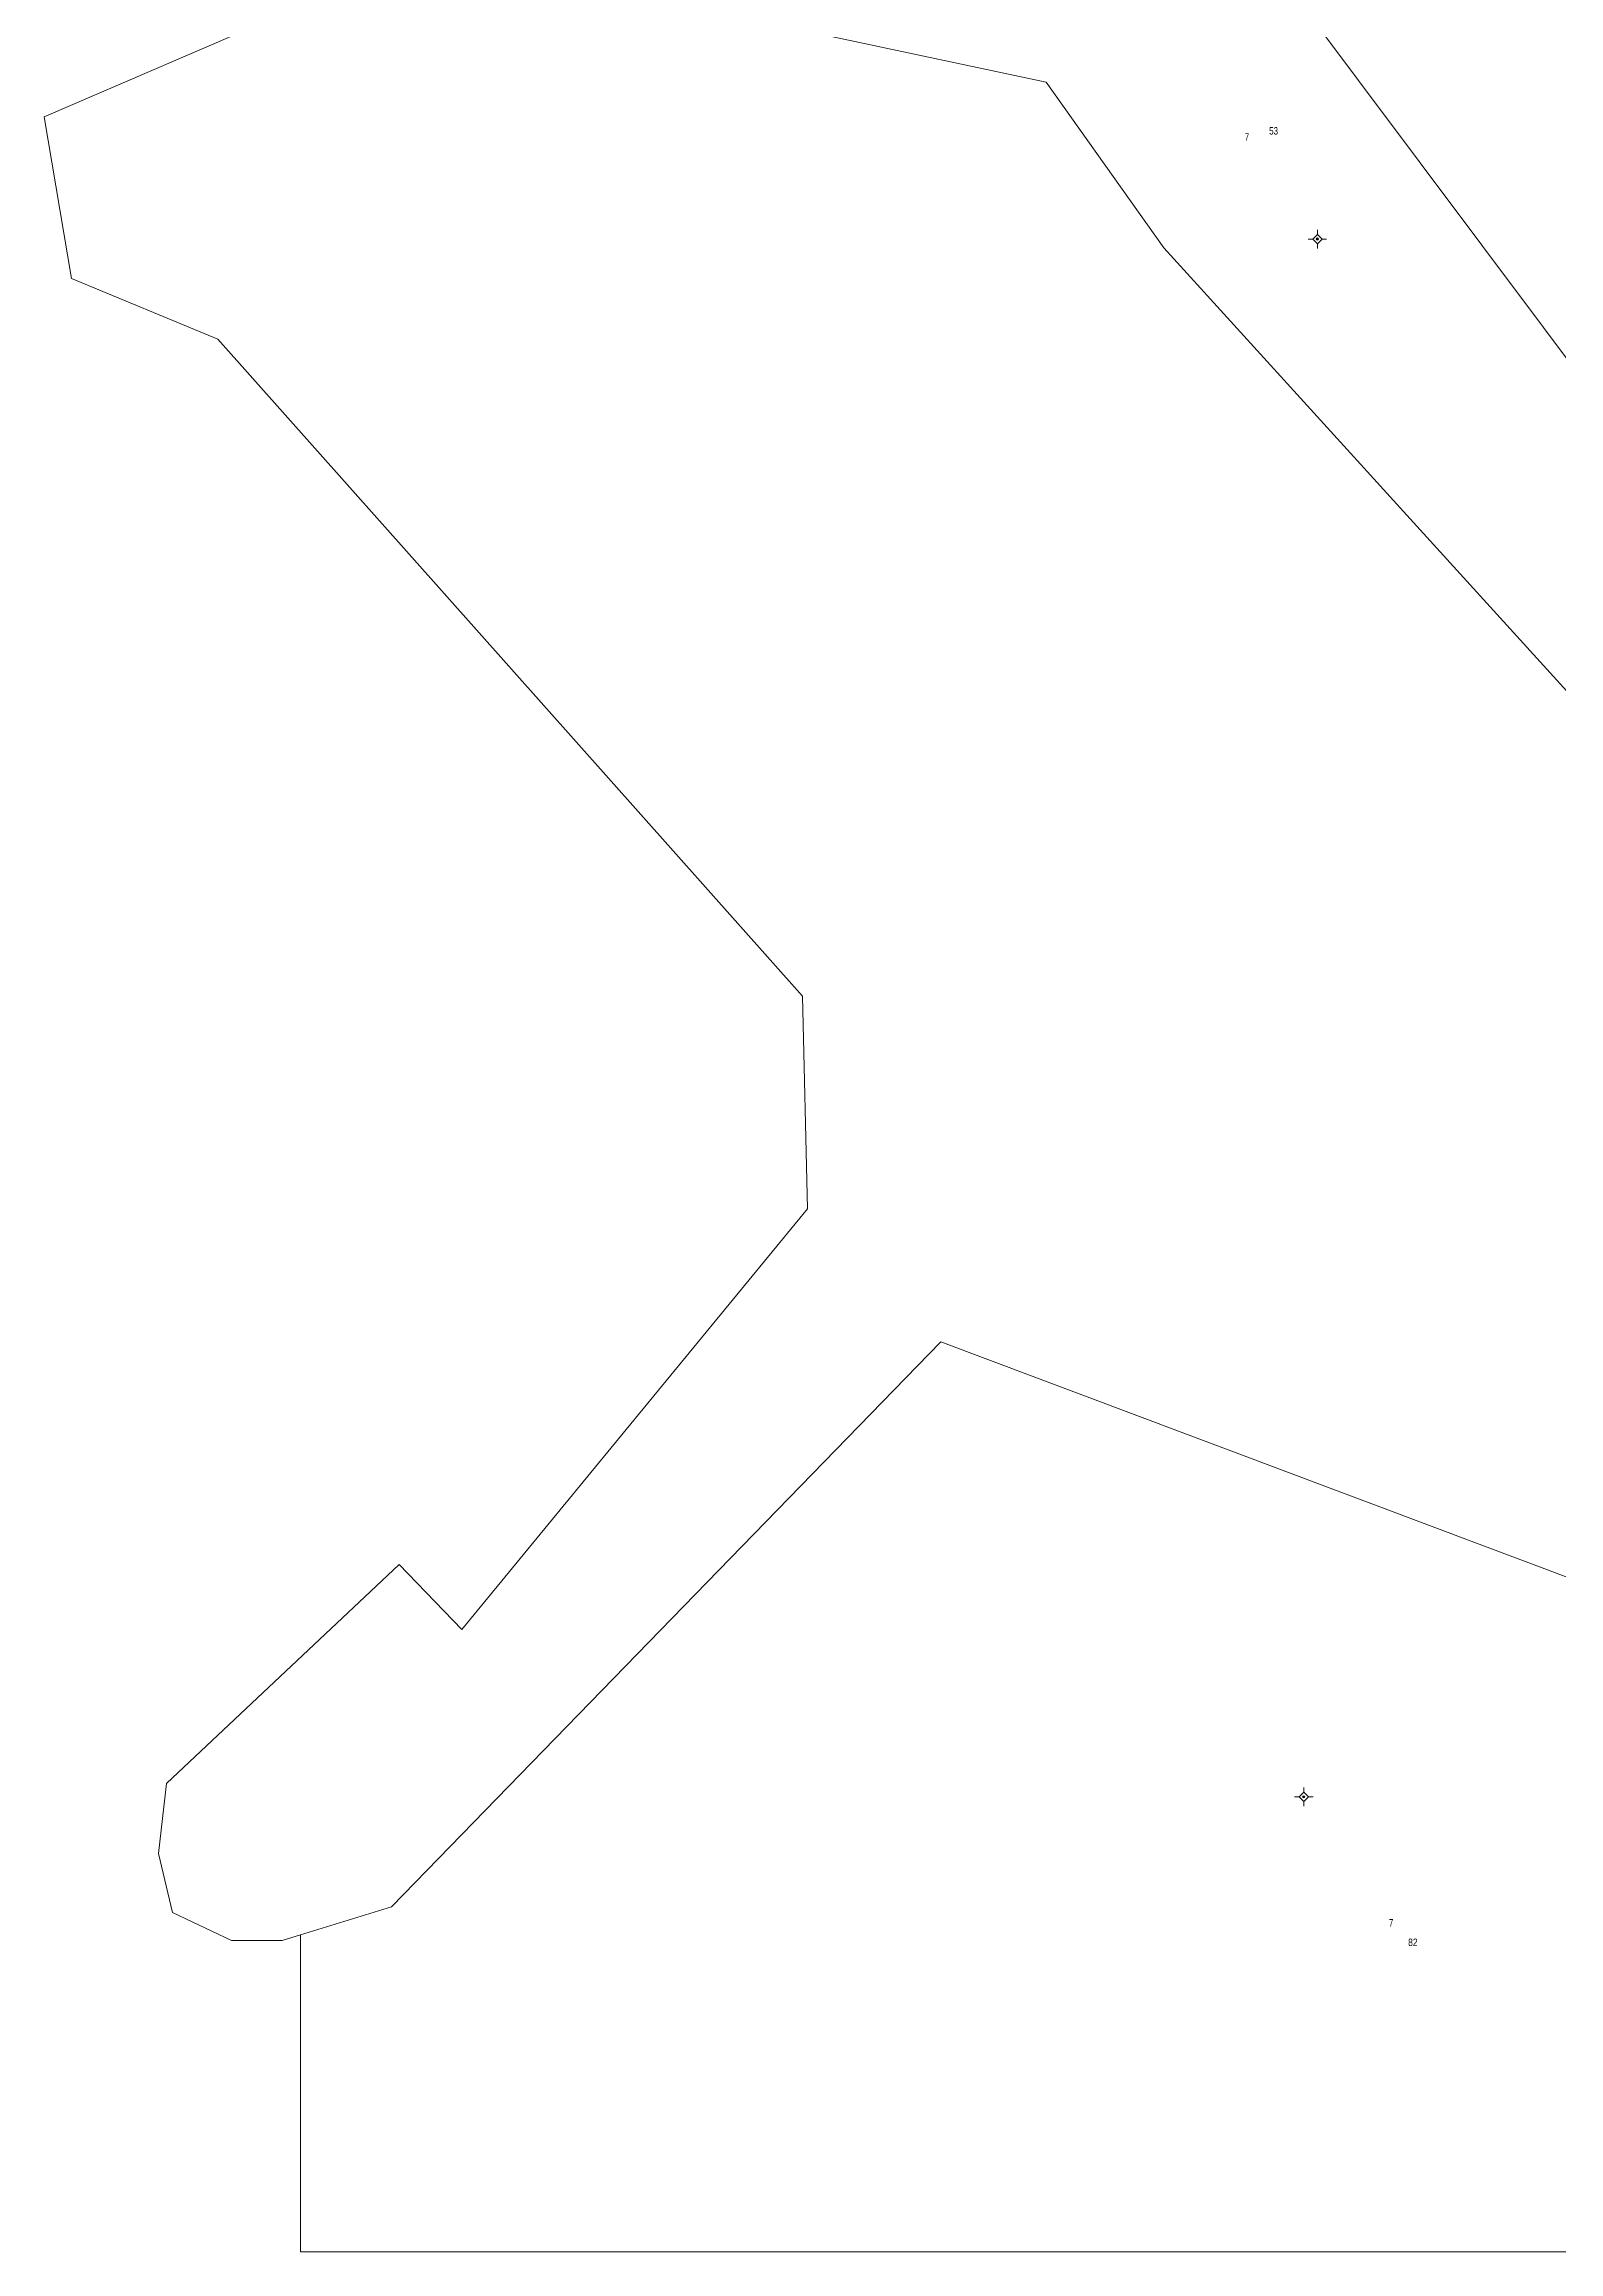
# Model space of a CAD drawing. Header units: metres. Extents: x 363965 to 364991, y 1840918 to 1841819.
# Drawn here: x 363965.5 to 364169.5, y 1841000 to 1841297.4 of the extents above; entities that cross this region are included whole.
import ezdxf

# ---------------------------------------------------------------- set-up
doc = ezdxf.new("R2010")
doc.units = ezdxf.units.M
doc.header["$LTSCALE"] = 0.4
doc.layers.add('10', color=7, linetype='Continuous', lineweight=13)
doc.layers.add('11', color=7, linetype='Continuous', lineweight=13)
doc.layers.add('14', color=7, linetype='Continuous')
doc.layers.add('15', color=7, linetype='Continuous')

msp = doc.modelspace()

# ---------------------------------------------------------------- hatches: boundary and pattern name
at = {"layer": '11'}
for points in [[(364137.1198, 1841271.14, 1), (364136.8198, 1841271.14, 1)], [(364135.2898, 1841061.3, 1), (364134.9898, 1841061.3, 1)]]:
    msp.add_hatch(color=256, dxfattribs=at).paths.add_polyline_path(points)

# ---------------------------------------------------------------- linework, layer by layer
at = {"layer": '10'}
for p, q in [((364132.84, 1841305.42), (364203.93, 1841210.42)), ((364000, 1841042.7), (364012.26, 1841046.49)), ((363997.51, 1841041.93), (364000, 1841042.7)), ((364000, 1841042.7), (364000, 1841000)), ((364000, 1841000), (364347.21, 1841000))]:
    msp.add_line(p, q, dxfattribs=at)
for points in [[(364031.66, 1841318.12), (364056.7, 1841301.59), (364100.45, 1841292.26), (364116.3, 1841269.94), (364174.6, 1841205.8)], [(364001.88, 1841303.29), (363965.46, 1841287.6), (363969.16, 1841265.83), (363988.85, 1841257.66), (364067.63, 1841169.14), (364068.31, 1841140.51), (364021.71, 1841083.82), (364013.27, 1841092.61), (363981.92, 1841063.07), (363980.85, 1841053.65), (363982.74, 1841045.71), (363990.69, 1841041.93), (363997.51, 1841041.93)], [(364347.21, 1841000), (364268.01, 1841051.12), (364191.16, 1841083.18), (364086.27, 1841122.59), (364012.26, 1841046.49)]]:
    msp.add_lwpolyline(points, dxfattribs=at)
at = {"layer": '11'}
for p, q in [((364136.97, 1841272.39), (364136.97, 1841271.76)), ((364136.34, 1841271.14), (364135.72, 1841271.14)), ((364136.97, 1841270.52), (364136.97, 1841269.89)), ((364138.22, 1841271.14), (364137.6, 1841271.14)), ((364134.52, 1841061.3), (364133.89, 1841061.3)), ((364135.14, 1841062.55), (364135.14, 1841061.92)), ((364135.14, 1841060.68), (364135.14, 1841060.05)), ((364136.39, 1841061.3), (364135.76, 1841061.3))]:
    msp.add_line(p, q, dxfattribs=at)
for points in [[(364136.97, 1841271.76), (364136.34, 1841271.14), (364136.97, 1841270.52), (364137.6, 1841271.14)], [(364135.14, 1841061.92), (364134.52, 1841061.3), (364135.14, 1841060.68), (364135.76, 1841061.3)]]:
    msp.add_lwpolyline(points, close=True, dxfattribs=at)
for centre in [(364136.9698, 1841271.14), (364135.1398, 1841061.3)]:
    msp.add_circle(centre, 0.15, dxfattribs=at)

# ---------------------------------------------------------------- texts
at = {"layer": '14', "width": 0.75}
for p in [(364127.21, 1841284.4), (364146.63, 1841043.82)]:
    msp.add_text('7', height=1, dxfattribs=at).set_placement(p)
at = {"layer": '15'}
for s, width, p in [('53', 0.8, (364130.48, 1841285.22)), ('82', 0.85, (364149.2, 1841041.2))]:
    msp.add_text(s, height=1, dxfattribs=dict(at, width=width)).set_placement(p)

doc.saveas('drawing.dxf')
